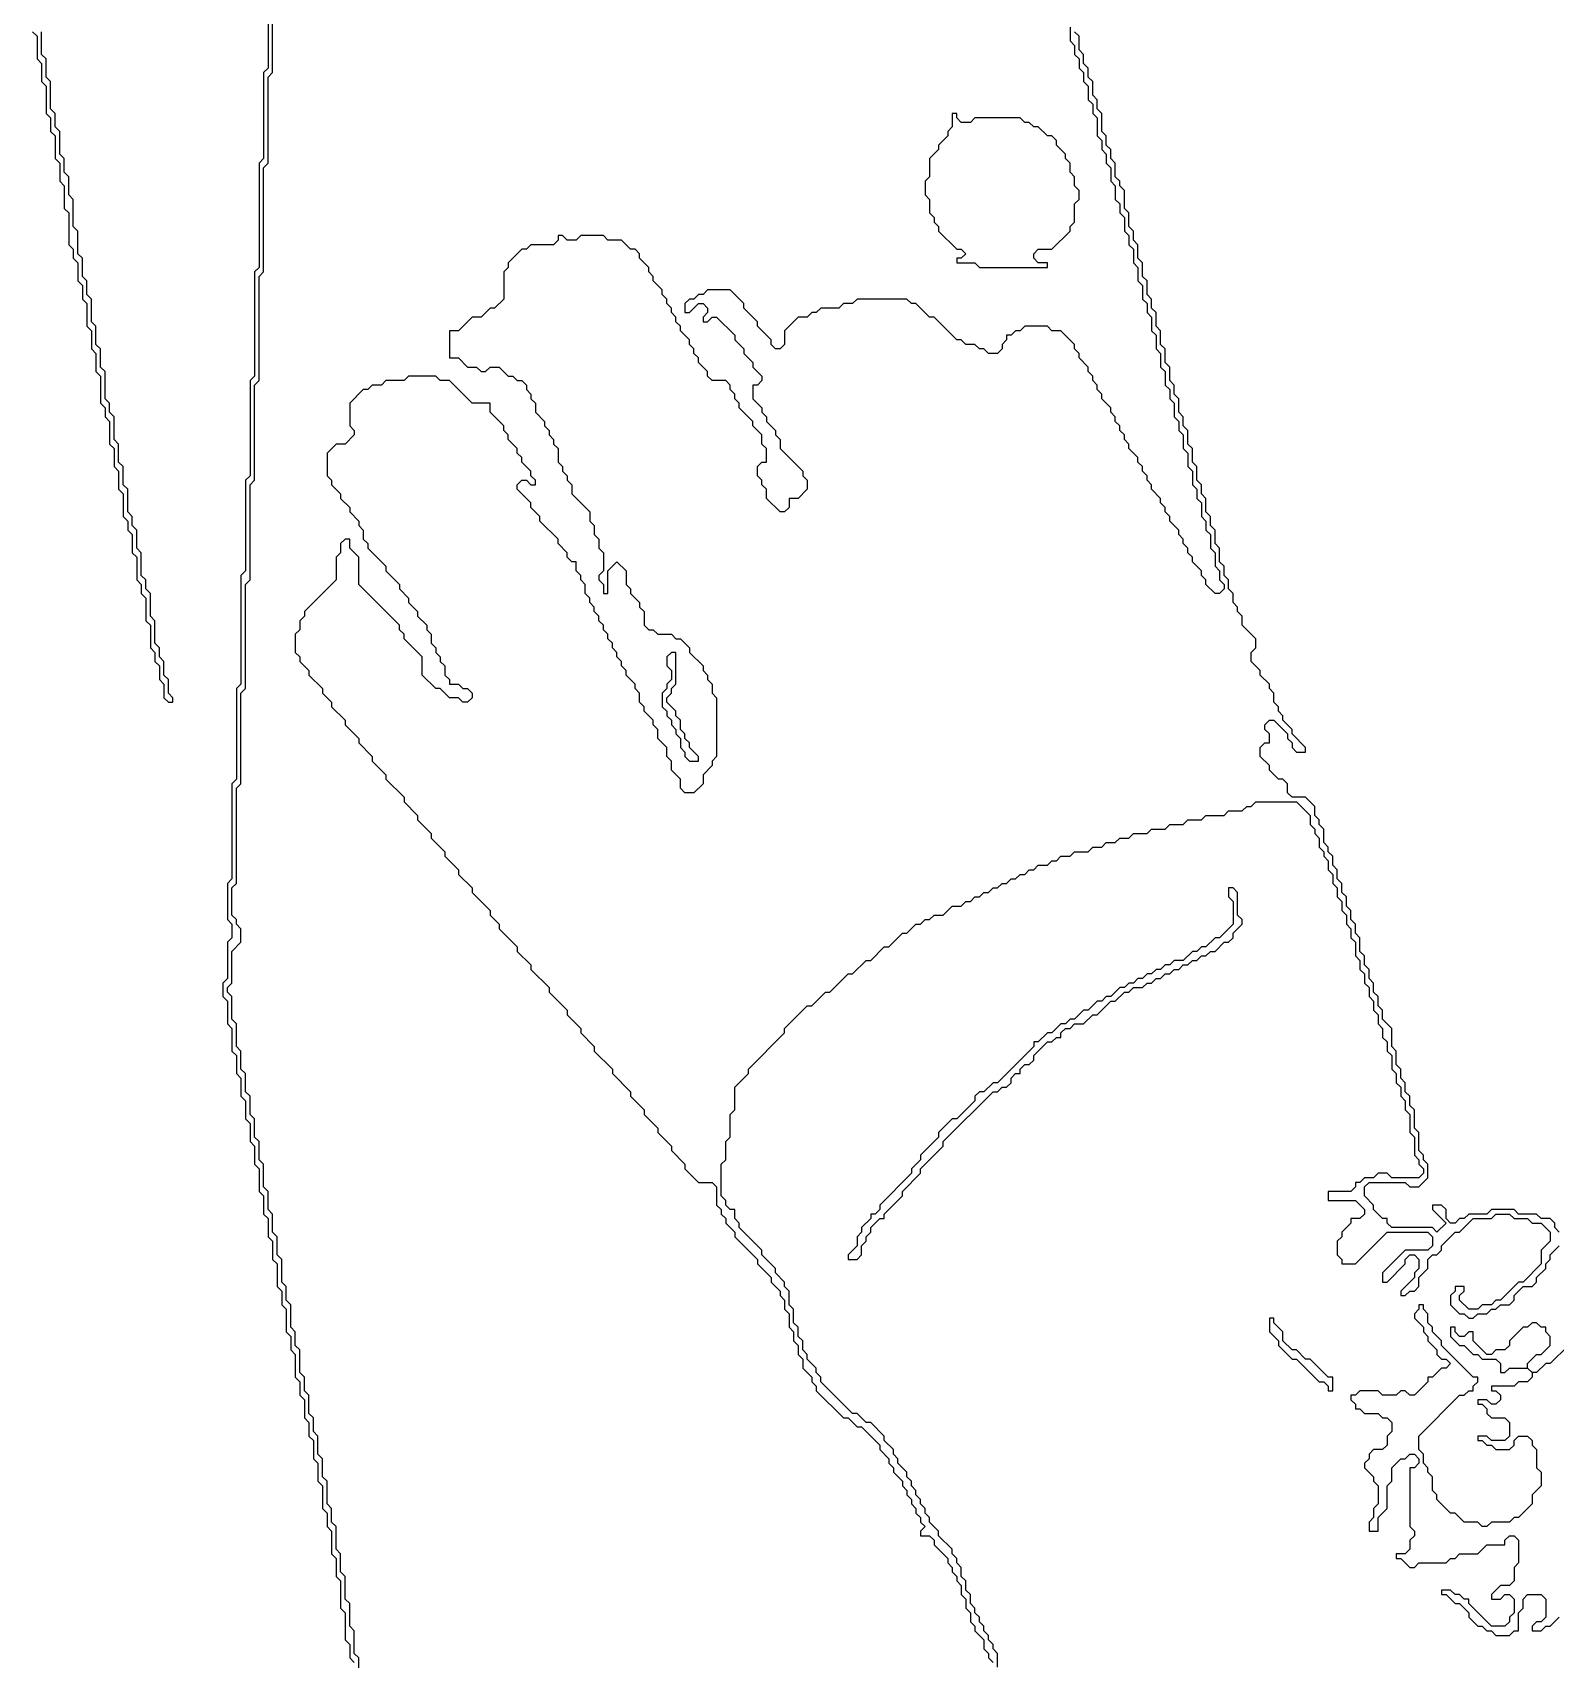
# Model space of a CAD drawing. Header units: metres. Extents: x 0 to 500, y 0 to 703.
# Drawn here: x 283.38 to 325.39, y 168.71 to 213.6 of the extents above; entities that cross this region are included whole.
import ezdxf

# ---------------------------------------------------------------- set-up
doc = ezdxf.new("R2010")
doc.units = ezdxf.units.M

msp = doc.modelspace()

# ---------------------------------------------------------------- linework, layer by layer
for points in [[(289.875, 215.375), (289.875, 212.625), (289.75, 212.5), (289.75, 210.125), (289.625, 210), (289.625, 207.125), (289.5, 207), (289.5, 204.125), (289.375, 204), (289.375, 201.375), (289.25, 201.25), (289.25, 198.75), (289.125, 198.625), (289.125, 195.625), (289, 195.5), (289, 193), (288.875, 192.875), (288.875, 190.25), (288.75, 190.125), (288.75, 189.125), (288.875, 189), (288.875, 188.625), (288.75, 188.5), (288.75, 187.5), (288.625, 187.375), (288.625, 187), (288.75, 186.875), (288.75, 186.25), (288.875, 186.125), (288.875, 185.5), (289, 185.375), (289, 184.875), (289.125, 184.75), (289.125, 184.25), (289.25, 184.125), (289.25, 183.625), (289.375, 183.5), (289.375, 183), (289.5, 182.875), (289.5, 182.375), (289.625, 182.25), (289.625, 181.625), (289.75, 181.5), (289.75, 181), (289.875, 180.875), (289.875, 180.375), (290, 180.25), (290, 179.75), (290.125, 179.625), (290.125, 179), (290.25, 178.875), (290.25, 178.5), (290.375, 178.375), (290.375, 177.75), (290.5, 177.625), (290.5, 177.25), (290.625, 177.125), (290.625, 176.5), (290.75, 176.375), (290.75, 176), (290.875, 175.875), (290.875, 175.375), (291, 175.25), (291, 174.875), (291.125, 174.75), (291.125, 174.25), (291.25, 174.125), (291.25, 173.625), (291.375, 173.5), (291.375, 172.875), (291.5, 172.75), (291.5, 172.375), (291.625, 172.25), (291.625, 171.625), (291.75, 171.5), (291.75, 171), (291.875, 170.875), (291.875, 170.125), (292, 170), (292, 169.25), (292.125, 169.125), (292.125, 168.75), (292.25, 168.625)], [(292.375, 168.25), (292.375, 168.75), (292.25, 168.875), (292.25, 169.5), (292.125, 169.625), (292.125, 170.25), (292, 170.375), (292, 171), (291.875, 171.125), (291.875, 171.625), (291.75, 171.75), (291.75, 172.375), (291.625, 172.5), (291.625, 172.875), (291.5, 173), (291.5, 173.625), (291.375, 173.75), (291.375, 174.25), (291.25, 174.375), (291.25, 174.875), (291.125, 175), (291.125, 175.375), (291, 175.5), (291, 176), (290.875, 176.125), (290.875, 176.5), (290.75, 176.625), (290.75, 177.25), (290.625, 177.375), (290.625, 177.75), (290.5, 177.875), (290.5, 178.5), (290.375, 178.625), (290.375, 179), (290.25, 179.125), (290.25, 179.75), (290.125, 179.875), (290.125, 180.375), (290, 180.5), (290, 181), (289.875, 181.125), (289.875, 181.625), (289.75, 181.75), (289.75, 182.375), (289.625, 182.5), (289.625, 183), (289.5, 183.125), (289.5, 183.625), (289.375, 183.75), (289.375, 184.25), (289.25, 184.375), (289.25, 184.875), (289.125, 185), (289.125, 185.5), (289, 185.625), (289, 186.25), (288.875, 186.375), (288.875, 187), (288.75, 187.125), (288.75, 187.25), (288.875, 187.375), (288.875, 188.25), (289.125, 188.5), (289.125, 188.875), (289, 189), (289, 189.125), (288.875, 189.25), (288.875, 190), (289, 190.125), (289, 192.75), (289.125, 192.875), (289.125, 195.375), (289.25, 195.5), (289.25, 198.375), (289.375, 198.5), (289.375, 201.125), (289.5, 201.25), (289.5, 203.875), (289.625, 204), (289.625, 206.875), (289.75, 207), (289.75, 209.875), (289.875, 210), (289.875, 212.375), (290, 212.5), (290, 215.25)], [(312, 213.75), (312, 213.375), (312.125, 213.25), (312.125, 213), (312.25, 212.875), (312.25, 212.625), (312.375, 212.5), (312.375, 212.25), (312.5, 212.125), (312.5, 211.75), (312.625, 211.625), (312.625, 211.375), (312.75, 211.25), (312.75, 210.75), (312.875, 210.625), (312.875, 210.375), (313, 210.25), (313, 210), (313.125, 209.875), (313.125, 209.5), (313.25, 209.375), (313.25, 209), (313.375, 208.875), (313.375, 208.625), (313.5, 208.5), (313.5, 208.125), (313.625, 208), (313.625, 207.75), (313.75, 207.625), (313.75, 207.25), (313.875, 207.125), (313.875, 206.75), (314, 206.625), (314, 206.25), (314.125, 206.125), (314.125, 205.875), (314.25, 205.75), (314.25, 205.375), (314.375, 205.25), (314.375, 204.875), (314.5, 204.75), (314.5, 204.375), (314.625, 204.25), (314.625, 203.875), (314.75, 203.75), (314.75, 203.5), (314.875, 203.375), (314.875, 203), (315, 202.875), (315, 202.625), (315.125, 202.5), (315.125, 202.125), (315.25, 202), (315.25, 201.625), (315.375, 201.5), (315.375, 201.125), (315.5, 201), (315.5, 200.75), (315.625, 200.625), (315.625, 200.25), (315.75, 200.125), (315.75, 199.875), (315.875, 199.75), (315.875, 199.375), (316, 199.25), (316, 198.875), (316.125, 198.75), (316.125, 198.5), (316.25, 198.375), (316.25, 198.25), (316.125, 198.125), (316, 198.125), (315.75, 198.375), (315.75, 198.5), (315.625, 198.625), (315.625, 198.75), (315.375, 199), (315.375, 199.125), (315.25, 199.25), (315.25, 199.375), (315.125, 199.5), (315.125, 199.625), (315, 199.75), (315, 199.875), (314.75, 200.125), (314.75, 200.25), (314.625, 200.375), (314.625, 200.5), (314.5, 200.625), (314.5, 200.75), (314.25, 201), (314.25, 201.125), (314.125, 201.25), (314.125, 201.375), (314, 201.5), (314, 201.625), (313.875, 201.75), (313.875, 201.875), (313.625, 202.125), (313.625, 202.25), (313.5, 202.375), (313.5, 202.5), (313.375, 202.625), (313.375, 202.75), (313.25, 202.875), (313.25, 203), (313.125, 203.125), (313.125, 203.25), (312.875, 203.5), (312.875, 203.625), (312.75, 203.75), (312.75, 203.875), (312.625, 204), (312.625, 204.125), (312.5, 204.25), (312.5, 204.375), (312.25, 204.625), (312.25, 204.75), (312.125, 204.875), (312.125, 205), (311.75, 205.375), (311.5, 205.375), (311.375, 205.5), (310.75, 205.5), (310.625, 205.375), (310.5, 205.375), (310.375, 205.25), (310.25, 205.25), (310.25, 205.125), (310.125, 205), (310.125, 204.875), (310, 204.75), (309.75, 204.75), (309.625, 204.875), (309.5, 204.875), (309.375, 205), (309.125, 205), (309, 205.125), (308.875, 205.125), (308.25, 205.75), (308.125, 205.75), (307.75, 206.125), (307.625, 206.125), (307.5, 206.25), (306.125, 206.25), (306, 206.125), (305.75, 206.125), (305.625, 206), (305.125, 206), (305, 205.875), (304.875, 205.875), (304.75, 205.75), (304.5, 205.75), (304.125, 205.375), (304.125, 205), (304, 204.875), (303.875, 204.875), (303.75, 205), (303.75, 205.125), (303.375, 205.5), (303.375, 205.625), (303, 206), (303, 206.125), (302.625, 206.5), (302, 206.5), (301.875, 206.375), (301.75, 206.375), (301.625, 206.25), (301.5, 206.25), (301.375, 206.125), (301.375, 205.875), (301.5, 205.875), (301.75, 206.125), (301.875, 206.125), (302, 206), (302, 205.875), (301.875, 205.75), (301.875, 205.625), (302, 205.625), (302.125, 205.75), (302.25, 205.75), (302.75, 205.25), (302.75, 205.125), (303, 204.875), (303, 204.75), (303.25, 204.5), (303.25, 204.375), (303.5, 204.125), (303.5, 204), (303.375, 203.875), (303.25, 203.875), (303.25, 203.5), (303.5, 203.25), (303.5, 203.125), (303.625, 203), (303.625, 202.875), (303.875, 202.625), (303.875, 202.5), (304, 202.375), (304, 202.125), (304.625, 201.5), (304.625, 201.375), (304.75, 201.25), (304.75, 201), (304.5, 200.75), (304.25, 200.75), (304.25, 200.5), (304.125, 200.375), (304, 200.375), (303.625, 200.75), (303.625, 201), (303.5, 201.125), (303.5, 201.25), (303.375, 201.375), (303.375, 201.625), (303.5, 201.75), (303.625, 201.75), (303.625, 202.125), (303.5, 202.25), (303.5, 202.5), (303.25, 202.75), (303.25, 202.875), (302.875, 203.25), (302.875, 203.375), (302.75, 203.5), (302.75, 203.625), (302.625, 203.75), (302.625, 203.875), (302.5, 204), (302.125, 204), (302, 204.125), (302, 204.25), (301.75, 204.5), (301.75, 204.625), (301.625, 204.75), (301.625, 204.875), (301.5, 205), (301.5, 205.125), (301.25, 205.375), (301.25, 205.5), (301.125, 205.625), (301.125, 205.75), (301, 205.875), (301, 206), (300.875, 206.125), (300.875, 206.25), (300.75, 206.375), (300.75, 206.5), (300.5, 206.75), (300.5, 206.875), (300.375, 207), (300.375, 207.125), (300.125, 207.375), (300.125, 207.5), (300, 207.625), (299.875, 207.625), (299.625, 207.875), (299.25, 207.875), (299.125, 208), (298.5, 208), (298.375, 207.875), (298.125, 207.875), (298, 208), (297.875, 208), (297.875, 207.875), (297.75, 207.75), (297.125, 207.75), (297, 207.625), (296.875, 207.625), (296.5, 207.25), (296.5, 207.125), (296.375, 207), (296.375, 206.25), (296.125, 206), (296, 206), (295.75, 205.75), (295.5, 205.75), (295.125, 205.375), (294.875, 205.375), (294.875, 204.625), (295.125, 204.625), (295.375, 204.375), (295.625, 204.375), (295.75, 204.25), (295.875, 204.25), (296, 204.375), (296.25, 204.375), (296.5, 204.125), (296.625, 204.125), (296.75, 204), (296.875, 204), (297, 203.875), (297, 203.75), (297.125, 203.625), (297.125, 203.5), (297.25, 203.375), (297.25, 203.125), (297.5, 202.875), (297.5, 202.75), (297.625, 202.625), (297.625, 202.5), (297.75, 202.375), (297.75, 202.25), (297.875, 202.125), (297.875, 201.75), (298, 201.625), (298, 201.5), (298.125, 201.375), (298.125, 201.25), (298.25, 201.125), (298.25, 200.875), (298.75, 200.375), (298.75, 200.125), (298.875, 200), (298.875, 199.75), (299, 199.625), (299, 199.375), (299.125, 199.25), (299.125, 198.75), (299, 198.625), (299, 198.5), (299.125, 198.375), (299.125, 198.125), (299.25, 198.125), (299.25, 198.75), (299.5, 199), (299.75, 198.75), (299.75, 198.375), (299.875, 198.25), (299.875, 198.125), (300.125, 197.875), (300.125, 197.75), (300.25, 197.625), (300.25, 197.25), (300.375, 197.125), (300.5, 197.125), (300.625, 197), (301, 197), (301.125, 196.875), (301.25, 196.875), (301.5, 196.625), (301.5, 196.5), (301.875, 196.125), (301.875, 196), (302, 195.875), (302, 195.75), (302.125, 195.625), (302.125, 195.375), (302.25, 195.25), (302.25, 193.625), (302.125, 193.5), (302.125, 193.375), (301.875, 193.125), (301.875, 192.875), (301.625, 192.625), (301.375, 192.625), (301.25, 192.75), (301.25, 193), (301, 193.25), (301, 193.5), (300.875, 193.625), (300.875, 193.875), (300.625, 194.125), (300.625, 194.375), (300.5, 194.5), (300.5, 194.625), (300.25, 194.875), (300.25, 195), (300.125, 195.125), (300.125, 195.375), (300, 195.5), (300, 195.625), (299.75, 195.875), (299.75, 196), (299.625, 196.125), (299.625, 196.25), (299.5, 196.375), (299.5, 196.5), (299.375, 196.625), (299.375, 196.75), (299.25, 196.875), (299.25, 197), (299.125, 197.125), (299.125, 197.25), (299, 197.375), (299, 197.5), (298.875, 197.625), (298.875, 197.75), (298.75, 197.875), (298.75, 198), (298.625, 198.125), (298.625, 198.375), (298.5, 198.5), (298.5, 198.625), (298.375, 198.75), (298.375, 199), (298.25, 199), (298.125, 199.125), (298.125, 199.25), (297.875, 199.5), (297.875, 199.625), (297.375, 200.125), (297.375, 200.25), (297.125, 200.5), (297.125, 200.625), (296.75, 201), (296.75, 201.125), (296.875, 201.25), (297, 201.25), (297.125, 201.125), (297.25, 201.125), (297.25, 201.25), (297.125, 201.375), (297.125, 201.5), (296.875, 201.75), (296.875, 201.875), (296.75, 202), (296.75, 202.125), (296.5, 202.375), (296.5, 202.5), (296.375, 202.625), (296.375, 202.75), (296, 203.125), (296, 203.375), (295.5, 203.375), (294.875, 204), (294.625, 204), (294.5, 204.125), (293.75, 204.125), (293.625, 204), (293.125, 204), (293, 203.875), (292.75, 203.875), (292.625, 203.75), (292.5, 203.75), (292.125, 203.375), (292.125, 202.75), (292.25, 202.625), (292.25, 202.5), (292, 202.25), (291.75, 202.25), (291.5, 202), (291.5, 201.375), (291.625, 201.25), (291.625, 201.125), (291.875, 200.875), (291.875, 200.75), (292.125, 200.5), (292.125, 200.375), (292.375, 200.125), (292.375, 200), (292.5, 199.875), (292.5, 199.625), (292.625, 199.5), (292.625, 199.375), (293.125, 198.875), (293.125, 198.75), (293.5, 198.375), (293.5, 198.25), (293.75, 198), (293.75, 197.875), (294, 197.625), (294, 197.5), (294.25, 197.25), (294.25, 197.125), (294.375, 197), (294.375, 196.75), (294.5, 196.625), (294.5, 196.5), (294.625, 196.375), (294.625, 196.25), (294.75, 196.125), (294.75, 195.875), (294.875, 195.75), (294.875, 195.625), (295.125, 195.625), (295.25, 195.5), (295.375, 195.5), (295.5, 195.375), (295.5, 195.25), (295.375, 195.125), (295.25, 195.125), (295.125, 195.25), (294.875, 195.25), (294.625, 195.5), (294.5, 195.5), (294.125, 195.875), (294.125, 196.375), (293.625, 196.875), (293.625, 197), (293.5, 197.125), (293.5, 197.25), (292.375, 198.375), (292.375, 199.125), (292.125, 199.375), (292.125, 199.625), (292, 199.625), (291.875, 199.5), (291.875, 199.25), (291.75, 199.125), (291.75, 198.5), (290.875, 197.625), (290.875, 197.5), (290.75, 197.375), (290.75, 197.125), (290.625, 197), (290.625, 196.5), (290.75, 196.375), (290.75, 196.25), (291, 196), (291, 195.875), (291.375, 195.5), (291.375, 195.375), (291.625, 195.125), (291.625, 195), (292, 194.625), (292, 194.5), (292.375, 194.125), (292.375, 194), (292.75, 193.625), (292.75, 193.5), (293.125, 193.125), (293.125, 193), (293.625, 192.5), (293.625, 192.375), (294, 192), (294, 191.875), (294.375, 191.5), (294.375, 191.375), (294.75, 191), (294.75, 190.875), (295.125, 190.5), (295.125, 190.375), (295.5, 190), (295.5, 189.875), (296, 189.375), (296, 189.25), (296.25, 189), (296.25, 188.875), (296.75, 188.375), (296.75, 188.25), (297.125, 187.875), (297.125, 187.75), (297.625, 187.25), (297.625, 187.125), (298.125, 186.625), (298.125, 186.5), (298.5, 186.125), (298.5, 186), (298.875, 185.625), (298.875, 185.5), (299.375, 185), (299.375, 184.875), (299.875, 184.375), (299.875, 184.25), (300.25, 183.875), (300.25, 183.75), (300.625, 183.375), (300.625, 183.25), (301, 182.875), (301, 182.75), (301.375, 182.375), (301.375, 182.25), (301.75, 181.875), (302.125, 181.875), (302.25, 181.75), (302.25, 181.25), (302.375, 181.125), (302.375, 181), (302.5, 180.875), (302.5, 180.75), (302.75, 180.5), (302.75, 180.375), (303.375, 179.75), (303.375, 179.625), (303.75, 179.25), (303.75, 179.125), (304, 178.875), (304, 178.75), (304.125, 178.625), (304.125, 178.375), (304.25, 178.25), (304.25, 177.875), (304.375, 177.75), (304.375, 177.5), (304.5, 177.375), (304.5, 177.125), (304.625, 177), (304.625, 176.75), (304.875, 176.5), (304.875, 176.375), (305, 176.25), (305, 176.125), (305.75, 175.375), (305.875, 175.375), (306.125, 175.125), (306.25, 175.125), (306.75, 174.625), (306.75, 174.5), (307, 174.25), (307, 174.125), (307.125, 174), (307.125, 173.875), (307.375, 173.625), (307.375, 173.5), (307.5, 173.375), (307.5, 173.25), (307.625, 173.125), (307.625, 173), (307.75, 172.875), (307.75, 172.75), (307.875, 172.625), (307.875, 172.5), (308, 172.375), (307.875, 172.25), (307.875, 172.125), (308.125, 172.125), (308.25, 172), (308.25, 171.875), (308.625, 171.5), (308.625, 171.375), (308.75, 171.25), (308.75, 171.125), (308.875, 171), (308.875, 170.875), (309, 170.75), (309, 170.5), (309.125, 170.375), (309.125, 170.125), (309.25, 170), (309.25, 169.75), (309.375, 169.625), (309.375, 169.5), (309.625, 169.25), (309.625, 169), (309.75, 168.875), (309.75, 168.75), (309.875, 168.625)], [(283.375, 213.625), (283.5, 213.5), (283.5, 212.875), (283.625, 212.75), (283.625, 212.25), (283.75, 212.125), (283.75, 211.375), (283.875, 211.25), (283.875, 210.875), (284, 210.75), (284, 210.125), (284.125, 210), (284.125, 209.5), (284.25, 209.375), (284.25, 208.75), (284.375, 208.625), (284.375, 207.75), (284.5, 207.625), (284.5, 207.375), (284.625, 207.25), (284.625, 206.75), (284.75, 206.625), (284.75, 206.25), (284.875, 206.125), (284.875, 205.5), (285, 205.375), (285, 204.875), (285.125, 204.75), (285.125, 204.25), (285.25, 204.125), (285.25, 203.375), (285.375, 203.25), (285.375, 203), (285.5, 202.875), (285.5, 202.25), (285.625, 202.125), (285.625, 201.625), (285.75, 201.5), (285.75, 201), (285.875, 200.875), (285.875, 200.25), (286, 200.125), (286, 199.875), (286.125, 199.75), (286.125, 199.25), (286.25, 199.125), (286.25, 198.5), (286.375, 198.375), (286.375, 198.125), (286.5, 198), (286.5, 197.375), (286.625, 197.25), (286.625, 196.625), (286.75, 196.5), (286.75, 196.25), (286.875, 196.125), (286.875, 195.75), (287, 195.625), (287, 195.25), (287.125, 195.125), (287.25, 195.125), (287.25, 195.25), (287.125, 195.375), (287.125, 195.75), (287, 195.875), (287, 196.25), (286.875, 196.375), (286.875, 196.625), (286.75, 196.75), (286.75, 197.375), (286.625, 197.5), (286.625, 198.125), (286.5, 198.25), (286.5, 198.5), (286.375, 198.625), (286.375, 199.25), (286.25, 199.375), (286.25, 199.875), (286.125, 200), (286.125, 200.25), (286, 200.375), (286, 201), (285.875, 201.125), (285.875, 201.625), (285.75, 201.75), (285.75, 202.25), (285.625, 202.375), (285.625, 203), (285.5, 203.125), (285.5, 203.375), (285.375, 203.5), (285.375, 204.25), (285.25, 204.375), (285.25, 204.875), (285.125, 205), (285.125, 205.5), (285, 205.625), (285, 206.25), (284.875, 206.375), (284.875, 206.75), (284.75, 206.875), (284.75, 207.375), (284.625, 207.5), (284.625, 208.125), (284.5, 208.25), (284.5, 209), (284.375, 209.125), (284.375, 209.625), (284.25, 209.75), (284.25, 210.125), (284.125, 210.25), (284.125, 210.875), (284, 211), (284, 211.375), (283.875, 211.5), (283.875, 212.25), (283.75, 212.375), (283.75, 212.875), (283.625, 213), (283.625, 213.625)], [(325.5, 180.5), (325.375, 180.625), (325.375, 180.75), (325.25, 180.875), (325, 180.875), (324.875, 181), (324.375, 181), (324.25, 181.125), (323.625, 181.125), (323.5, 181), (323, 181), (322.875, 180.875), (322.75, 180.875), (322.625, 180.75), (322.5, 180.75), (322.375, 180.875), (322.375, 181.125), (322.25, 181.25), (322, 181.25), (322, 181.125), (322.375, 180.75), (322.125, 180.5), (322, 180.625), (320.875, 180.625), (320.75, 180.75), (320.75, 180.875), (320.625, 180.875), (320.375, 181.125), (320.375, 181.25), (320.125, 181.5), (320.125, 181.75), (320.25, 181.875), (321.25, 181.875), (321.375, 181.75), (321.625, 181.75), (321.875, 182), (321.875, 182.375), (321.75, 182.5), (321.75, 182.625), (321.625, 182.75), (321.625, 183.25), (321.5, 183.375), (321.5, 183.875), (321.375, 184), (321.375, 184.25), (321.25, 184.375), (321.25, 184.625), (321.125, 184.75), (321.125, 185), (321, 185.125), (321, 185.5), (320.875, 185.625), (320.875, 186.125), (320.625, 186.375), (320.625, 186.625), (320.5, 186.75), (320.5, 187), (320.375, 187.125), (320.375, 187.375), (320.25, 187.5), (320.25, 187.75), (320.125, 187.875), (320.125, 188.125), (320, 188.25), (320, 188.625), (319.875, 188.75), (319.875, 189), (319.75, 189.125), (319.75, 189.375), (319.625, 189.5), (319.625, 189.75), (319.5, 189.875), (319.5, 190.125), (319.375, 190.25), (319.375, 190.5), (319.25, 190.625), (319.25, 190.875), (319.125, 191), (319.125, 191.125), (319, 191.25), (319, 191.625), (318.875, 191.75), (318.875, 191.875), (318.75, 192), (318.75, 192.25), (318.5, 192.5), (318.125, 192.5), (318, 192.625), (318, 192.875), (317.875, 193), (317.75, 193), (317.5, 193.25), (317.5, 193.375), (317.25, 193.625), (317.25, 193.875), (317.375, 194), (317.5, 194), (317.5, 194.25), (317.375, 194.375), (317.375, 194.5), (317.5, 194.625), (317.625, 194.625), (318, 194.25), (318, 194.125), (318.125, 194), (318.125, 193.875), (318.25, 193.75), (318.5, 193.75), (318.5, 193.875), (318.125, 194.25), (318.125, 194.375), (317.875, 194.625), (317.875, 194.75), (317.75, 194.875), (317.75, 195), (317.625, 195.125), (317.625, 195.375), (317.5, 195.5), (317.5, 195.625), (317.25, 195.875), (317.25, 196), (317, 196.25), (317, 196.5), (317.125, 196.625), (317.125, 196.875), (316.75, 197.25), (316.75, 197.5), (316.625, 197.625), (316.625, 197.75), (316.5, 197.875), (316.5, 198.125), (316.375, 198.25), (316.375, 198.5), (316.25, 198.625), (316.25, 198.875), (316.125, 199), (316.125, 199.375), (316, 199.5), (316, 199.875), (315.875, 200), (315.875, 200.25), (315.75, 200.375), (315.75, 200.75), (315.625, 200.875), (315.625, 201.125), (315.5, 201.25), (315.5, 201.625), (315.375, 201.75), (315.375, 202.125), (315.25, 202.25), (315.25, 202.625), (315.125, 202.75), (315.125, 203), (315, 203.125), (315, 203.5), (314.875, 203.625), (314.875, 203.875), (314.75, 204), (314.75, 204.375), (314.625, 204.5), (314.625, 204.875), (314.5, 205), (314.5, 205.375), (314.375, 205.5), (314.375, 205.875), (314.25, 206), (314.25, 206.25), (314.125, 206.375), (314.125, 206.75), (314, 206.875), (314, 207.25), (313.875, 207.375), (313.875, 207.75), (313.75, 207.875), (313.75, 208.125), (313.625, 208.25), (313.625, 208.625), (313.5, 208.75), (313.5, 209.25), (313.375, 209.375), (313.375, 209.5), (313.25, 209.625), (313.25, 210), (313.125, 210.125), (313.125, 210.375), (313, 210.5), (313, 210.75), (312.875, 210.875), (312.875, 211.375), (312.75, 211.5), (312.75, 211.75), (312.625, 211.875), (312.625, 212.25), (312.5, 212.375), (312.5, 212.625), (312.375, 212.75), (312.375, 213), (312.25, 213.125), (312.25, 213.5), (312.125, 213.625)], [(310, 168.5), (310, 168.875), (309.875, 169), (309.875, 169.125), (309.75, 169.25), (309.75, 169.375), (309.625, 169.5), (309.625, 169.625), (309.5, 169.75), (309.5, 169.875), (309.375, 170), (309.375, 170.125), (309.25, 170.25), (309.25, 170.5), (309.125, 170.625), (309.125, 170.875), (309, 171), (309, 171.25), (308.875, 171.375), (308.875, 171.5), (308.75, 171.625), (308.75, 171.75), (308.375, 172.125), (308.375, 172.25), (308.125, 172.5), (308.125, 172.625), (308, 172.75), (308, 172.875), (307.875, 173), (307.875, 173.125), (307.75, 173.25), (307.75, 173.375), (307.625, 173.5), (307.625, 173.625), (307.5, 173.75), (307.5, 173.875), (307.25, 174.125), (307.25, 174.25), (307.125, 174.375), (307.125, 174.5), (306.875, 174.75), (306.875, 174.875), (306.5, 175.25), (306.375, 175.25), (306.125, 175.5), (306, 175.5), (305.125, 176.375), (305.125, 176.5), (305, 176.625), (305, 176.75), (304.75, 177), (304.75, 177.125), (304.625, 177.25), (304.625, 177.5), (304.5, 177.625), (304.5, 177.875), (304.375, 178), (304.375, 178.375), (304.25, 178.5), (304.25, 178.875), (304.125, 179), (304.125, 179.125), (303.875, 179.375), (303.875, 179.5), (303.5, 179.875), (303.5, 180), (302.875, 180.625), (302.875, 180.75), (302.75, 180.875), (302.75, 181.125), (302.625, 181.125), (302.5, 181.25), (302.5, 181.375), (302.375, 181.5), (302.375, 182.375), (302.5, 182.5), (302.5, 183), (302.625, 183.125), (302.625, 183.75), (302.75, 183.875), (302.75, 184.5), (303.125, 184.875), (303.125, 185), (304.125, 186), (304.125, 186.125), (304.75, 186.75), (304.875, 186.75), (305.25, 187.125), (305.375, 187.125), (305.875, 187.625), (306, 187.625), (306.375, 188), (306.5, 188), (306.875, 188.375), (307, 188.375), (307.375, 188.75), (307.5, 188.75), (307.75, 189), (307.875, 189), (308, 189.125), (308.125, 189.125), (308.25, 189.25), (308.5, 189.25), (308.75, 189.5), (309, 189.5), (309.125, 189.625), (309.25, 189.625), (309.375, 189.75), (309.5, 189.75), (309.625, 189.875), (309.75, 189.875), (309.875, 190), (310, 190), (310.125, 190.125), (310.25, 190.125), (310.375, 190.25), (310.5, 190.25), (310.625, 190.375), (310.75, 190.375), (310.875, 190.5), (311, 190.5), (311.125, 190.625), (311.375, 190.625), (311.5, 190.75), (311.625, 190.75), (311.75, 190.875), (312, 190.875), (312.125, 191), (312.5, 191), (312.625, 191.125), (312.875, 191.125), (313, 191.25), (313.25, 191.25), (313.375, 191.375), (313.625, 191.375), (313.75, 191.5), (314.125, 191.5), (314.25, 191.625), (314.625, 191.625), (314.75, 191.75), (315.125, 191.75), (315.25, 191.875), (315.625, 191.875), (315.75, 192), (316.25, 192), (316.375, 192.125), (316.75, 192.125), (316.875, 192.25), (317, 192.25), (317.125, 192.375), (318.25, 192.375), (318.625, 192), (318.625, 191.75), (318.75, 191.625), (318.75, 191.5), (318.875, 191.375), (318.875, 191.125), (319, 191), (319, 190.875), (319.125, 190.75), (319.125, 190.5), (319.25, 190.375), (319.25, 190.125), (319.375, 190), (319.375, 189.75), (319.5, 189.625), (319.5, 189.375), (319.625, 189.25), (319.625, 189), (319.75, 188.875), (319.75, 188.625), (319.875, 188.5), (319.875, 188.125), (320, 188), (320, 187.75), (320.125, 187.625), (320.125, 187.375), (320.25, 187.25), (320.25, 187), (320.375, 186.875), (320.375, 186.625), (320.5, 186.5), (320.5, 186.25), (320.625, 186.125), (320.625, 185.875), (320.75, 185.75), (320.75, 185.5), (320.875, 185.375), (320.875, 185), (321, 184.875), (321, 184.625), (321.125, 184.5), (321.125, 184.25), (321.25, 184.125), (321.25, 183.875), (321.375, 183.75), (321.375, 183.25), (321.5, 183.125), (321.5, 182.625), (321.625, 182.5), (321.625, 182.375), (321.75, 182.25), (321.75, 182.125), (321.625, 182), (320.875, 182), (320.75, 182.125), (320.5, 182.125), (320.375, 182), (320.125, 182), (320, 181.875), (319.875, 181.875), (319.875, 181.75), (319.75, 181.625), (319.125, 181.625), (319.125, 181.375), (319.875, 181.375), (320.125, 181.125), (320.125, 181), (320, 180.875), (319.75, 180.875), (319.75, 180.75), (319.5, 180.5), (319.5, 180.375), (319.375, 180.25), (319.375, 179.875), (319.5, 179.75), (319.5, 179.625), (319.875, 179.625), (320.75, 180.5), (321.875, 180.5), (322, 180.375), (322, 180.125), (321.875, 180), (321.25, 180), (320.625, 179.375), (320.625, 179.125), (320.75, 179.125), (321.25, 179.625), (321.25, 179.75), (321.375, 179.875), (321.5, 179.875), (321.625, 179.75), (321.625, 179.5), (321.5, 179.375), (321.5, 179.25), (321.125, 178.875), (321.125, 178.75), (321.25, 178.75), (321.375, 178.875), (321.5, 178.875), (321.625, 179), (321.625, 179.25), (321.875, 179.5), (321.875, 179.75), (322, 179.875), (322.125, 179.875), (322.25, 180), (322.25, 180.125), (322.625, 180.5), (322.75, 180.5), (323.125, 180.875), (323.625, 180.875), (323.75, 181), (324.125, 181), (324.25, 180.875), (324.625, 180.875), (324.75, 180.75), (325, 180.75), (325.25, 180.5), (325.25, 180.25), (325, 180), (325, 179.625), (324.5, 179.125), (324.375, 179.125), (323.875, 178.625), (323.75, 178.625), (323.625, 178.5), (323.375, 178.5), (323.25, 178.375), (323, 178.375), (322.75, 178.625), (322.75, 178.75), (322.875, 178.875), (322.875, 179), (322.625, 179), (322.625, 178.875), (322.5, 178.75), (322.5, 178.5), (322.75, 178.25), (322.875, 178.25), (323, 178.125), (323.125, 178.125), (323.25, 178.25), (323.5, 178.25), (323.625, 178.375), (323.75, 178.375), (323.875, 178.5), (324.125, 178.5), (324.25, 178.625), (324.25, 178.75), (324.5, 179), (324.75, 179), (324.875, 179.125), (324.875, 179.25), (325.125, 179.5), (325.125, 179.625), (325.25, 179.75), (325.25, 179.875), (325.5, 180.125)], [(325.75, 177.375), (325.25, 176.875), (325.125, 176.875), (324.875, 176.625), (324.75, 176.625), (324.625, 176.75), (324.625, 176.875), (324.875, 177.125), (325, 177.125), (325.25, 177.375), (325.25, 177.625), (325.125, 177.75), (325.125, 177.875), (325, 177.875), (324.875, 178), (324.75, 178), (324.625, 177.875), (324.5, 177.875), (324.125, 177.5), (324.125, 177.375), (324, 177.25), (323.75, 177.25), (323.625, 177.125), (323.5, 177.125), (323.125, 177.5), (323.125, 177.75), (323, 177.75), (322.875, 177.625), (322.75, 177.625), (322.625, 177.75), (322.625, 177.875), (322.5, 177.875), (322.5, 177.625), (322.75, 177.375), (322.875, 177.375), (323.125, 177.125), (323.25, 177.125), (323.375, 177), (323.75, 177), (323.875, 176.875), (323.875, 176.625), (324, 176.625), (324.125, 176.75), (324.625, 176.75), (324.75, 176.625), (324.75, 176.5), (324.625, 176.375), (324.375, 176.375), (324.25, 176.25), (323.625, 176.25), (323.625, 176.125), (323.75, 176.125), (323.875, 176), (323.875, 175.875), (323.75, 175.75), (323.625, 175.75), (323.5, 175.875), (323.25, 175.875), (323.25, 175.75), (323.375, 175.75), (323.5, 175.625), (323.5, 175.5), (323.625, 175.375), (324, 175.375), (324.125, 175.25), (324.125, 174.875), (324, 174.75), (323.625, 174.75), (323.5, 174.875), (323.25, 174.875), (323.25, 174.75), (323.375, 174.75), (323.5, 174.625), (323.625, 174.625), (323.75, 174.5), (324.125, 174.5), (324.25, 174.625), (324.25, 174.75), (324.375, 174.875), (324.625, 174.875), (324.75, 174.75), (324.75, 174.625), (324.875, 174.5), (324.875, 174), (325, 173.875), (325, 173.5), (324.75, 173.25), (324.75, 173), (324.375, 172.625), (324.25, 172.625), (324.125, 172.5), (323.625, 172.5), (323.5, 172.375), (323.375, 172.375), (323.25, 172.5), (322.875, 172.5), (322.625, 172.75), (322.5, 172.75), (322.125, 173.125), (322.125, 173.25), (322, 173.375), (322, 173.75), (321.875, 173.875), (321.875, 174), (321.75, 174.125), (321.75, 174.375), (321.625, 174.5), (321.625, 174.875), (322.75, 176), (322.875, 176), (323, 176.125), (323.125, 176.125), (323.125, 176.25), (323.25, 176.375), (323.25, 176.5), (323.125, 176.5), (322.25, 177.375), (322.25, 177.5), (322, 177.75), (322, 177.875), (321.875, 178), (321.875, 178.25), (321.75, 178.375), (321.75, 178.5), (321.625, 178.5), (321.625, 178.375), (321.5, 178.25), (321.5, 178.125), (321.75, 177.875), (321.75, 177.75), (321.875, 177.625), (321.875, 177.5), (322.125, 177.25), (322.125, 177.125), (322.25, 177), (322.375, 177), (322.5, 176.875), (322.375, 176.75), (322.25, 176.75), (322, 176.5), (321.875, 176.5), (321.875, 176.375), (321.5, 176), (321.375, 176), (321.25, 176.125), (321.125, 176.125), (321, 176), (320.625, 176), (320.5, 176.125), (320, 176.125), (319.875, 176), (319.75, 176), (319.75, 175.875), (319.875, 175.75), (319.875, 175.625), (320, 175.625), (320.125, 175.5), (320.5, 175.5), (320.625, 175.375), (320.75, 175.375), (320.875, 175.25), (320.875, 175), (320.75, 174.875), (320.75, 174.625), (320.625, 174.5), (320.375, 174.5), (320.25, 174.375), (320.25, 174.25), (320.125, 174.125), (320.125, 174), (320.375, 173.75), (320.375, 173.625), (320.5, 173.5), (320.5, 173), (320.375, 172.875), (320.375, 172.625), (320.25, 172.5), (320.25, 172.25), (320.5, 172.25), (320.5, 172.625), (320.75, 172.875), (320.75, 173.5), (320.875, 173.625), (320.875, 174), (321.125, 174.25), (321.25, 174.25), (321.375, 174.375), (321.5, 174.375), (321.625, 174.25), (321.625, 174.125), (321.5, 174), (321.375, 174), (321.375, 172.375), (321.5, 172.25), (321.5, 172.125), (321.375, 172), (321.375, 171.75), (321.25, 171.625), (321, 171.625), (321, 171.5), (321.125, 171.5), (321.375, 171.25), (321.5, 171.25), (321.625, 171.375), (322.375, 171.375), (322.5, 171.5), (322.625, 171.5), (322.75, 171.625), (323.25, 171.625), (323.5, 171.875), (324, 171.875), (324, 172), (324.125, 172.125), (324.25, 172.125), (324.375, 172), (324.375, 171.375), (324.25, 171.25), (324.25, 170.875), (324.125, 170.75), (323.875, 170.75), (323.625, 170.5), (323.625, 170.375), (323.875, 170.375), (324, 170.5), (324.125, 170.5), (324.25, 170.375), (324.25, 170), (324.125, 169.875), (324.125, 169.75), (324, 169.625), (323.625, 169.625), (323, 170.25), (323, 170.375), (322.875, 170.375), (322.75, 170.5), (322.625, 170.5), (322.5, 170.625), (322.25, 170.625), (322.25, 170.5), (322.375, 170.5), (322.625, 170.25), (322.75, 170.25), (323, 170), (323, 169.875), (323.25, 169.625), (323.375, 169.625), (323.5, 169.5), (323.625, 169.5), (323.75, 169.375), (324.125, 169.375), (324.25, 169.5), (324.375, 169.5), (324.375, 170), (324.5, 170.125), (324.5, 170.375), (324.625, 170.5), (325, 170.5), (325.125, 170.375), (325.125, 169.875), (325, 169.75), (324.875, 169.75), (324.75, 169.625), (324.75, 169.5), (325, 169.5), (325.125, 169.625), (325.25, 169.625), (325.5, 169.875)]]:
    msp.add_lwpolyline(points)
for points in [[(308.75, 211.375), (308.75, 211), (308.625, 210.875), (308.625, 210.75), (308.375, 210.5), (308.375, 210.375), (308.125, 210.125), (308.125, 209.625), (308, 209.5), (308, 209.125), (308.125, 209), (308.125, 208.625), (308.25, 208.5), (308.25, 208.375), (308.375, 208.25), (308.375, 208.125), (308.875, 207.625), (309, 207.625), (309.125, 207.5), (309, 207.375), (308.875, 207.375), (308.875, 207.25), (309.375, 207.25), (309.5, 207.125), (311.375, 207.125), (311.375, 207.25), (311.125, 207.25), (311, 207.375), (311, 207.5), (311.125, 207.625), (311.5, 207.625), (312, 208.125), (312, 208.25), (312.125, 208.375), (312.125, 208.875), (312.25, 209), (312.25, 209.25), (312.125, 209.375), (312.125, 209.625), (312, 209.75), (312, 210), (311.875, 210.125), (311.875, 210.25), (311.625, 210.5), (311.625, 210.625), (311.5, 210.75), (311.375, 210.75), (311.125, 211), (311, 211), (310.875, 211.125), (310.75, 211.125), (310.625, 211.25), (309.375, 211.25), (309.25, 211.125), (309, 211.125), (308.875, 211.25), (308.875, 211.375)], [(301, 196.5), (300.875, 196.375), (300.875, 196.125), (301, 196), (301, 195.75), (300.875, 195.625), (300.875, 195.5), (300.75, 195.375), (300.75, 195), (300.875, 194.875), (300.875, 194.75), (301, 194.625), (301, 194.5), (301.125, 194.375), (301.125, 194.25), (301.25, 194.125), (301.25, 193.875), (301.375, 193.75), (301.375, 193.625), (301.5, 193.5), (301.75, 193.5), (301.75, 193.625), (301.5, 193.875), (301.5, 194), (301.375, 194.125), (301.375, 194.25), (301.25, 194.375), (301.25, 194.625), (301.125, 194.75), (301.125, 194.875), (300.875, 195.125), (300.875, 195.25), (301, 195.375), (301, 195.5), (301.125, 195.625), (301.125, 196.5)], [(316.375, 190), (316.375, 189.75), (316.5, 189.625), (316.5, 189), (316.125, 188.625), (316, 188.625), (315.75, 188.375), (315.625, 188.375), (315.5, 188.25), (315.375, 188.25), (315.125, 188), (314.875, 188), (314.75, 187.875), (314.625, 187.875), (314.5, 187.75), (314.375, 187.75), (314.25, 187.625), (314.125, 187.625), (314, 187.5), (313.875, 187.5), (313.75, 187.375), (313.625, 187.375), (313.5, 187.25), (313.375, 187.25), (313.125, 187), (313, 187), (312.875, 186.875), (312.75, 186.875), (312.5, 186.625), (312.375, 186.625), (312.125, 186.375), (312, 186.375), (311.875, 186.25), (311.75, 186.25), (311.5, 186), (311.375, 186), (311.125, 185.75), (311, 185.75), (311, 185.625), (310, 184.625), (309.875, 184.625), (309.625, 184.375), (309.5, 184.375), (309.375, 184.25), (309.375, 184.125), (308.875, 183.625), (308.75, 183.625), (308.375, 183.25), (308.375, 183.125), (307.875, 182.625), (307.875, 182.5), (307.625, 182.25), (307.625, 182.125), (306.75, 181.25), (306.75, 181.125), (306.625, 181), (306.5, 181), (306.5, 180.875), (306.25, 180.625), (306.25, 180.5), (306.125, 180.375), (306.125, 180.125), (305.875, 179.875), (305.875, 179.75), (306.125, 179.75), (306.25, 179.875), (306.25, 180.125), (306.375, 180.25), (306.375, 180.375), (306.5, 180.5), (306.5, 180.625), (306.75, 180.875), (306.875, 180.875), (306.875, 181), (307.375, 181.5), (307.375, 181.625), (307.875, 182.125), (307.875, 182.25), (308.5, 182.875), (308.5, 183), (309.875, 184.375), (310, 184.375), (310.125, 184.5), (310.25, 184.5), (310.375, 184.625), (310.375, 184.75), (310.5, 184.875), (310.625, 184.875), (310.625, 185), (310.75, 185.125), (310.875, 185.125), (311, 185.25), (311, 185.375), (311.375, 185.75), (311.5, 185.75), (311.625, 185.875), (311.75, 185.875), (311.75, 186), (311.875, 186.125), (312, 186.125), (312.125, 186.25), (312.375, 186.25), (312.625, 186.5), (312.75, 186.5), (313.125, 186.875), (313.25, 186.875), (313.5, 187.125), (313.625, 187.125), (313.75, 187.25), (314, 187.25), (314.125, 187.375), (314.25, 187.375), (314.375, 187.5), (314.5, 187.5), (314.625, 187.625), (314.75, 187.625), (314.875, 187.75), (315, 187.75), (315.125, 187.875), (315.25, 187.875), (315.375, 188), (315.5, 188), (315.625, 188.125), (315.75, 188.125), (315.875, 188.25), (316, 188.25), (316.25, 188.5), (316.375, 188.5), (316.5, 188.625), (316.5, 188.75), (316.75, 189), (316.75, 189.125), (316.625, 189.25), (316.625, 189.875), (316.5, 190)], [(317.5, 178.125), (317.5, 177.75), (317.75, 177.5), (317.75, 177.375), (318.125, 177), (318.25, 177), (318.875, 176.375), (319, 176.375), (319.125, 176.25), (319.125, 176.125), (319.25, 176.125), (319.25, 176.5), (319.125, 176.5), (318.625, 177), (318.5, 177), (318.25, 177.25), (318.125, 177.25), (317.875, 177.5), (317.875, 177.75), (317.625, 178), (317.625, 178.125)]]:
    msp.add_lwpolyline(points, close=True)

doc.saveas('drawing.dxf')
